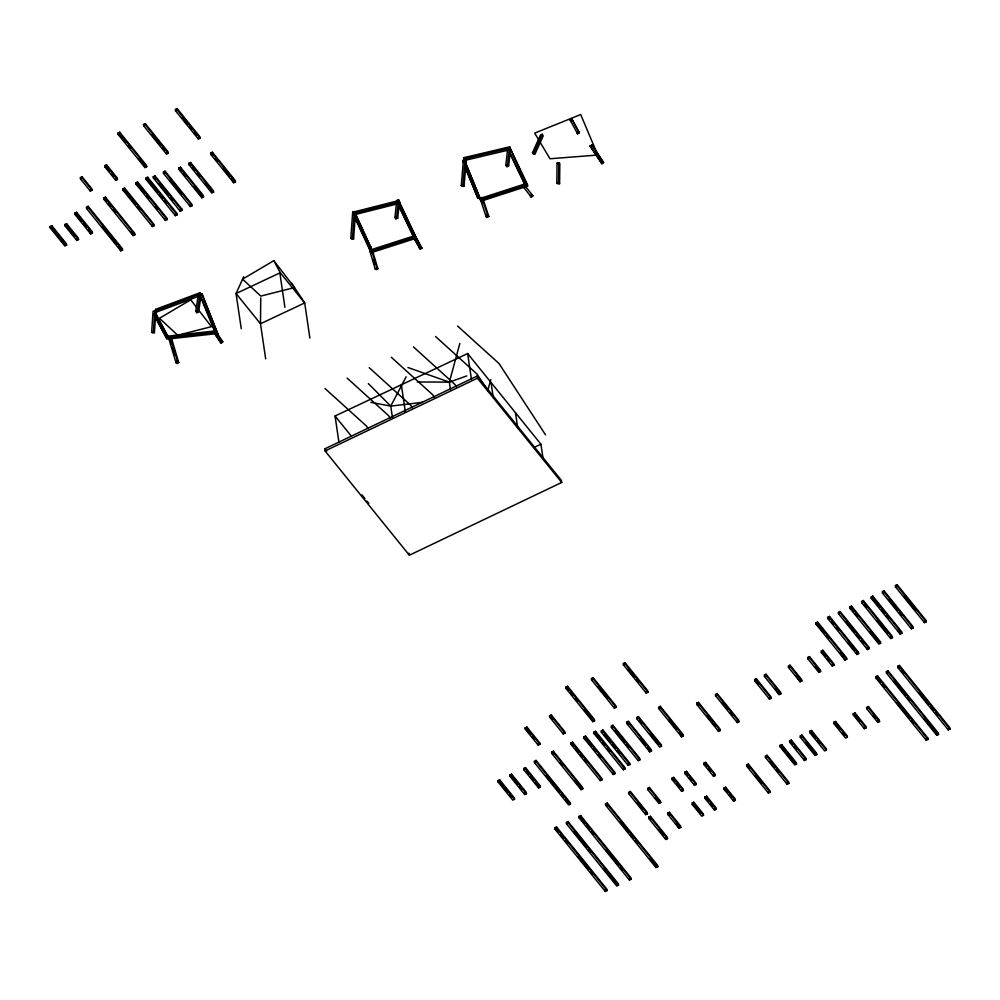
<?xml version="1.0" encoding="UTF-8"?>
<svg xmlns="http://www.w3.org/2000/svg" width="1000" height="1000" viewBox="0 0 1000 1000"><rect width="100%" height="100%" fill="white"/><g stroke="black" fill="none" stroke-linecap="round" stroke-linejoin="round"><path stroke-width="1.5" d="M260.763 297.863L260.487 323.762L265.675 358.875M556.825 183.363L557.05 163.075L558.8 162.662L559.825 163.4L559.612 183.688L556.825 183.363L559.612 183.688M558.587 182.95L558.8 162.662M527.587 186.05L510.163 148.363L527.612 184.913L527.587 186.05L525.7 186.663L525.725 185.512M151.662 332.1L153.075 311.275L154.838 310.85L155.838 311.812L154.425 332.638L152.662 333.062L151.662 332.1L153.425 331.675L154.425 332.638M153.425 331.675L154.838 310.85M354.588 211.612L354.688 212.812L352.788 213.438L352.688 212.237L354.363 211.737L355.5 212.662L353.612 238.775L351.938 239.275L350.8 238.35L352.688 212.237L354.588 211.612L371.2 248.25L369.3 248.875L354.688 217.525M353.612 238.775L352.475 237.862L354.363 211.737M216 334.738L217.913 334.175L201.95 293.85L200.037 294.413M217.913 334.175L201.95 293.85M466.337 159.8L464.075 185.963L462.413 186.438L461.262 185.512L463.512 159.35L464.663 160.275L462.738 160.888L462.9 162.05M464.075 185.963L462.938 185.037L465.188 158.875M168.388 336.112L168.738 338.95L168.388 336.112L214.2 331.025L214.55 333.862L171.788 338.612M394.925 217.537L396.75 200.8L398.525 199.988L399.513 201.537L397.688 218.275L395.925 219.075L394.925 217.537L396.7 216.737L398.525 199.988L396.625 200.588L396.675 201.838L398.575 201.238L398.525 199.988L415.337 235.9L413.438 236.5L398.688 206M505.863 165.287L507.688 148.537L509.462 147.738L510.45 149.288L508.625 166.025L506.863 166.825L505.863 165.287L507.638 164.475L509.462 147.738M195.775 311.337L198.275 294.812L200.037 294.025L201.038 295.587L198.538 312.1L196.775 312.887L195.775 311.337L197.537 310.538L200.037 294.025M450.5 389.837L449.363 382.15L459.825 343.45M487.863 390.175L490.775 379.688M243.663 276.712L236.062 293.538L241.25 328.663M532.45 152.787L540.562 134.812L542.25 134.288L543.25 135.838L535.125 153.812L533.45 154.338L532.45 152.787L534.138 152.262L542.25 134.288M392.525 418.088L390.75 406.112L406.15 376.812M531.325 197.125L532.9 195.85L523.85 184.3L522.263 185.575L531.325 197.125L530.237 195.8L531.812 194.525L532.9 195.85M215.175 330.913L213.562 332.15L221.188 343.15L222.8 341.912L217.075 333.475M220.113 341.8L221.725 340.562L215.987 332.125M590.112 146.075L591.763 144.887L592.513 145.75L603.612 162.55L601.975 163.738L590.112 146.075L601.975 163.738M590.875 146.938L592.513 145.75M601.213 162.875L602.863 161.675L603.612 162.55M415.475 236.938L416.062 238.25L414.712 235.475L413.05 236.65L420.312 249.288L421.962 248.113L415.188 235.525L370.3 249.988L370.588 251.4L415.475 236.938L415.188 235.525M419.25 247.913L420.9 246.737L414.712 235.475M577.625 133.8L570.175 120.188L571.9 119.113L579.35 132.725L577.625 133.8L576.625 132.25L578.35 131.175L571.9 119.113M525.588 185.212L525.913 186.65L525.013 183.925L480.087 198.475L480.988 201.2L480.087 198.475L481.763 197.512L482.775 198.2M486.125 216.737L487.8 215.775L488.812 216.462L487.137 217.413L486.125 216.737L480.087 198.475M168.588 337.788L170.275 336.875L171.287 337.587L178.725 362.55L177.037 363.475L176.025 362.762L168.588 337.788L169.6 338.5M372.85 251.85L377.887 268.75L376.2 269.662L375.188 268.95L369.725 250.637L371.413 249.725L372.425 250.438M176.025 362.762L177.712 361.838L178.725 362.55M375.188 268.95L376.875 268.038L377.887 268.75M324.75 448.862L477.088 376.1L561.362 480.375L561.7 482.463L409.363 555.225L325.075 450.962L324.75 448.862L326.7 451.287M325.075 450.962L477.413 378.2L477.088 376.1M117.95 133.05L119.712 132.213L146.5 165.35L146.713 166.75L144.938 167.587L118.15 134.45L117.95 133.05L125.6 142.513M118.15 134.45L119.925 133.613L119.712 132.213M145.225 123.575L143.463 124.412L143.663 125.812L166.5 154.05L168.263 153.225L168.05 151.825L145.225 123.575L145.438 124.975L168.263 153.225M177.1 108.562L175.325 109.4L175.538 110.8L198.375 139.037L200.138 138.212L199.925 136.812L177.1 108.562L177.3 109.963L200.138 138.212M143.663 125.812L145.438 124.975M175.538 110.8L177.3 109.963M104.738 165.575L106.512 164.737L117.263 178.038L117.463 179.438L115.7 180.275L104.95 166.975L104.738 165.575L109.625 171.612M82.062 176.713L80.3 177.55L80.5 178.95L90.275 191.038L92.05 190.212L91.838 188.812L82.062 176.713L82.275 178.125L92.05 190.212M104.95 166.975L106.713 166.137L106.512 164.737M80.5 178.95L82.275 178.125M103.675 197.963L105.45 197.125L134.713 233.337L134.925 234.737L133.15 235.575L103.888 199.363L103.675 197.963L106.6 201.575M122.888 188.912L124.65 188.075L153.912 224.288L154.125 225.688L152.363 226.525L123.088 190.312L122.888 188.912L135.562 204.6M135.875 182.787L137.637 181.962L166.912 218.162L167.125 219.575L165.35 220.4L136.088 184.2L135.875 182.787L144.65 193.65M145.912 178.062L147.688 177.225L176.95 213.438L177.162 214.838L175.387 215.675L146.125 179.462L145.912 178.062L157.625 192.55M88.138 206.287L86.363 207.125L86.575 208.525L120.775 250.837L122.55 250L122.338 248.6L88.138 206.287L88.338 207.688L122.55 250M103.888 199.363L105.65 198.525L105.45 197.125M123.088 190.312L124.862 189.488L124.65 188.075M136.088 184.2L137.85 183.363L137.637 181.962M146.125 179.462L147.887 178.637L147.688 177.225M74.837 213.125L76.6 212.3L92.238 231.637L92.438 233.05L90.675 233.875L75.037 214.537L74.837 213.125L81.675 221.588M153.25 176.725L155.025 175.9L181.812 209.037L182.013 210.438L180.25 211.262L153.463 178.125L153.25 176.725L155.162 179.088M165.062 171.163L163.3 172L163.5 173.4L190.287 206.537L192.05 205.7L191.85 204.3L165.062 171.163L165.275 172.562L192.05 205.7M86.575 208.525L88.338 207.688M75.037 214.537L76.812 213.7L76.6 212.3M50 226.5L51.762 225.662L66.425 243.8L66.638 245.2L64.862 246.038L50.213 227.9L50 226.5L64.662 244.625M153.463 178.125L155.225 177.3L155.025 175.9M163.5 173.4L165.275 172.562M50.213 227.9L51.975 227.062L51.762 225.662M178.762 168.088L180.538 167.25L203.363 195.5L203.575 196.9L201.8 197.738L178.975 169.488L178.762 168.088L181.612 171.612M188.8 163.363L190.575 162.525L213.4 190.775L213.612 192.175L211.85 193.012L189.013 164.762L188.8 163.363L190.712 165.712M210.637 153.075L212.413 152.238L235.238 180.487L235.45 181.887L233.675 182.725L210.85 154.475L210.637 153.075L212.537 155.425M178.975 169.488L180.738 168.663L180.538 167.25M189.013 164.762L190.775 163.925L190.575 162.525M210.85 154.475L212.613 153.65L212.413 152.238M64.85 224.513L66.612 223.675L78.338 238.188L78.55 239.587L76.775 240.425L65.05 225.912L64.85 224.513L74.612 236.6M65.05 225.912L66.825 225.087L66.612 223.675M181.812 209.037L180.037 209.862L180.25 211.262M309.875 338.062L304.688 302.938L280.262 272.712L236.062 293.538L260.487 323.762L304.688 302.938L291.7 283.288M338.888 441.95L335.05 416L467.638 353.55L540.938 444.212L542.962 457.962M533.875 447.537L540.938 444.212M565.837 687.138L567.612 686.312L594.4 719.45L594.6 720.85L592.837 721.688L566.05 688.55L565.837 687.138L568.713 690.688M566.05 688.55L567.812 687.712L567.612 686.312M593.125 677.675L591.35 678.5L591.562 679.912L614.388 708.15L616.163 707.325L615.95 705.913L593.125 677.675L593.325 679.075L616.163 707.325M625 662.663L623.225 663.487L623.438 664.9L646.263 693.138L648.037 692.312L647.825 690.9L625 662.663L625.2 664.062L648.037 692.312M591.562 679.912L593.325 679.075M623.438 664.9L625.2 664.062M549.513 715.812L551.287 714.975L564.8 731.7L565.013 733.1L563.25 733.938L549.725 717.212L549.513 715.812L552.413 719.388M525.15 727.887L526.925 727.05L539.738 742.9L539.938 744.312L538.175 745.138L525.363 729.287L525.15 727.887L530.65 734.675M549.725 717.212L551.487 716.375L551.287 714.975M525.363 729.287L527.125 728.462L526.925 727.05M539.738 742.9L537.962 743.737L538.175 745.138M815.888 622.875L817.65 622.05L846.562 657.812L846.775 659.212L845.013 660.05L816.1 624.288L815.888 622.875L824.562 633.612M827.763 617.288L829.525 616.45L858.438 652.225L858.65 653.625L856.875 654.463L827.962 618.688L827.763 617.288L829.688 619.675M840.05 611.5L838.288 612.325L838.5 613.737L867.412 649.5L869.175 648.662L868.962 647.262L840.05 611.5L840.263 612.9L869.175 648.662M849.75 606.938L851.513 606.1L880.425 641.862L880.638 643.275L878.863 644.1L849.95 608.337L849.75 606.938L853.6 611.7M863.337 600.525L861.575 601.362L861.787 602.762L890.7 638.538L892.463 637.7L892.25 636.3L863.337 600.525L863.55 601.925L892.463 637.7M872.788 596.075L871.025 596.912L871.237 598.312L900.15 634.075L901.912 633.25L901.7 631.85L872.788 596.075L873 597.475L901.912 633.25M884.025 590.788L882.25 591.625L882.463 593.025L911.375 628.787L913.138 627.962L912.938 626.562L884.025 590.788L884.225 592.188L913.138 627.962M897.087 584.637L895.325 585.462L895.525 586.862L924.438 622.638L926.213 621.8L926 620.4L897.087 584.637L897.3 586.038L926.213 621.8M816.1 624.288L817.862 623.45L817.65 622.05M827.962 618.688L829.737 617.863L829.525 616.45M838.5 613.737L840.263 612.9M849.95 608.337L851.725 607.5L851.513 606.1M861.787 602.762L863.55 601.925M871.237 598.312L873 597.475M882.463 593.025L884.225 592.188M895.525 586.862L897.3 586.038M551.575 752.05L553.337 751.225L582.612 787.425L582.812 788.838L581.05 789.663L551.788 753.462L551.575 752.05L553.525 754.463M570.775 743.012L572.55 742.175L601.812 778.388L602.025 779.788L600.262 780.625L570.988 744.412L570.775 743.012L573.713 746.625M583.775 736.888L585.538 736.05L614.812 772.262L615.013 773.662L613.25 774.5L583.975 738.288L583.775 736.888L591.575 746.55M593.812 732.163L595.588 731.325L624.85 767.537L625.062 768.938L623.288 769.775L594.025 733.562L593.812 732.163L600.65 740.612M536.038 760.387L534.263 761.225L534.475 762.625L568.675 804.938L570.45 804.1L570.237 802.7L536.038 760.387L536.237 761.787L570.45 804.1M551.788 753.462L553.55 752.625L553.337 751.225M570.988 744.412L572.75 743.575L572.55 742.175M583.975 738.288L585.75 737.463L585.538 736.05M594.025 733.562L595.788 732.725L595.588 731.325M602.925 729.987L601.15 730.825L601.362 732.225L628.15 765.362L629.913 764.538L629.7 763.125L602.925 729.987L603.125 731.388L629.913 764.538M612.962 725.263L611.188 726.087L611.4 727.5L638.188 760.638L639.95 759.8L639.75 758.4L612.962 725.263L613.162 726.663L639.95 759.8M534.475 762.625L536.237 761.787M497.9 780.588L499.663 779.762L514.325 797.9L514.538 799.3L512.762 800.125L498.1 782L497.9 780.588L507.675 792.688M509.812 774.987L511.575 774.15L526.237 792.288L526.45 793.688L524.675 794.513L510.025 776.388L509.812 774.987L517.625 784.65M525.475 767.6L523.713 768.438L523.913 769.837L538.575 787.975L540.337 787.138L540.138 785.738L525.475 767.6L525.688 769.013L540.337 787.138M601.362 732.225L603.125 731.388M611.4 727.5L613.162 726.663M498.1 782L499.875 781.162L499.663 779.762M510.025 776.388L511.788 775.55L511.575 774.15M523.913 769.837L525.688 769.013M626.663 722.188L628.425 721.35L651.263 749.6L651.475 751L649.7 751.838L626.875 723.587L626.663 722.188L628.562 724.538M638.475 716.625L636.7 717.45L636.912 718.863L659.737 747.1L661.513 746.275L661.3 744.862L638.475 716.625L638.675 718.025L661.513 746.275M660.3 706.338L658.538 707.175L658.75 708.575L681.575 736.825L683.35 735.987L683.138 734.587L660.3 706.338L660.512 707.738L683.35 735.987M626.875 723.587L628.638 722.75L628.425 721.35M636.912 718.863L638.675 718.025M658.75 708.575L660.512 707.738M696.663 703.2L698.438 702.375L720.075 729.137L720.275 730.537L718.512 731.375L696.875 704.6L696.663 703.2L698.55 705.525M717.163 693.55L715.387 694.388L715.6 695.788L737.237 722.55L739 721.725L738.8 720.325L717.163 693.55L717.362 694.95L739 721.725M696.875 704.6L698.637 703.775L698.438 702.375M715.6 695.788L717.362 694.95M754.6 679.6L756.375 678.763L771.025 696.9L771.237 698.3L769.463 699.125L754.812 681L754.6 679.6L758.512 684.425M766.012 674.225L764.25 675.05L764.45 676.45L779.112 694.587L780.875 693.763L780.675 692.35L766.012 674.225L766.225 675.625L780.875 693.763M754.812 681L756.575 680.163L756.375 678.763M764.45 676.45L766.225 675.625M790.062 665.188L788.3 666.012L788.5 667.425L800.075 681.737L801.85 680.913L801.637 679.5L790.062 665.188L790.275 666.587L801.85 680.913M809.463 656.6L807.7 657.438L807.9 658.838L818.825 672.35L820.6 671.525L820.387 670.113L809.463 656.6L809.675 658L820.6 671.525M822.875 650.288L821.1 651.112L821.312 652.525L832.237 666.038L834.013 665.2L833.8 663.8L822.875 650.288L823.075 651.688L834.013 665.2M788.5 667.425L790.275 666.587M807.9 658.838L809.675 658M821.312 652.525L823.075 651.688M630.337 791.475L628.575 792.312L628.775 793.713L645.688 814.625L647.45 813.787L647.237 812.387L630.337 791.475L630.55 792.875L647.45 813.787M554.788 827.788L556.55 826.95L606.862 889.2L607.075 890.6L605.312 891.438L554.987 829.188L554.788 827.788L558.65 832.575M568.025 821.55L566.263 822.387L566.462 823.787L616.788 886.038L618.55 885.2L618.35 883.8L568.025 821.55L568.237 822.95L618.55 885.2M578.9 816.425L580.662 815.6L630.975 877.85L631.188 879.25L629.425 880.075L579.1 817.837L578.9 816.425L584.7 823.612M605.487 803.9L607.25 803.075L657.575 865.325L657.775 866.725L656.012 867.55L605.7 805.312L605.487 803.9L607.425 806.3M875.725 676.625L877.487 675.788L927.812 738.037L928.012 739.438L926.25 740.275L875.925 678.025L875.725 676.625L880.562 682.6M888.012 670.825L886.25 671.663L886.45 673.062L936.775 735.312L938.538 734.475L938.337 733.075L888.012 670.825L888.225 672.237L938.538 734.475M897.712 666.263L899.475 665.438L949.788 727.675L950 729.087L948.238 729.912L897.913 667.663L897.712 666.263L899.638 668.662M628.775 793.713L630.55 792.875M554.987 829.188L556.763 828.363L556.55 826.95M566.462 823.787L568.237 822.95M579.1 817.837L580.875 817L580.662 815.6M605.7 805.312L607.463 804.475L607.25 803.075M875.925 678.025L877.7 677.188L877.487 675.788M886.45 673.062L888.225 672.237M897.913 667.663L899.688 666.838L899.475 665.438M649.362 787.45L647.6 788.275L647.8 789.688L658.938 803.45L660.7 802.625L660.5 801.213L649.362 787.45L649.575 788.85L660.7 802.625M647.8 789.688L649.575 788.85M671.95 778.213L673.725 777.375L683.213 789.112L683.413 790.512L681.65 791.35L672.163 779.613L671.95 778.213L674.8 781.737M684.762 772.175L686.525 771.35L696.012 783.088L696.225 784.488L694.45 785.325L684.963 773.587L684.762 772.175L687.6 775.7M703.825 763.2L705.6 762.362L715.075 774.1L715.288 775.5L713.525 776.338L704.038 764.6L703.825 763.2L706.675 766.725M672.163 779.613L673.925 778.787L673.725 777.375M684.963 773.587L686.737 772.75L686.525 771.35M704.038 764.6L705.8 763.775L705.6 762.362M779.9 745.438L781.675 744.613L796.338 762.738L796.538 764.137L794.775 764.975L780.113 746.838L779.9 745.438L794.562 763.575M789.55 740.9L791.312 740.062L805.975 758.2L806.175 759.6L804.412 760.438L789.75 742.3L789.55 740.9L792.475 744.525M801.9 735.088L800.125 735.913L800.337 737.312L814.987 755.45L816.762 754.613L816.55 753.213L801.9 735.088L802.1 736.488L816.762 754.613M809.775 731.375L811.538 730.537L826.2 748.675L826.4 750.075L824.638 750.913L809.975 732.775L809.775 731.375L815.638 738.625M780.113 746.838L781.875 746.012L781.675 744.613M789.75 742.3L791.525 741.462L791.312 740.062M800.337 737.312L802.1 736.488M809.975 732.775L811.75 731.938L811.538 730.537M833.825 722.337L835.588 721.5L847.163 735.825L847.375 737.225L845.6 738.062L834.025 723.737L833.825 722.337L839.613 729.5M853.225 713.75L854.987 712.925L865.913 726.438L866.125 727.837L864.35 728.675L853.425 715.163L853.225 713.75L859.6 721.637M868.4 706.6L866.637 707.438L866.838 708.838L877.763 722.362L879.538 721.525L879.325 720.125L868.4 706.6L868.612 708.012L879.538 721.525M746.55 764.912L748.325 764.087L769.963 790.85L770.163 792.25L768.4 793.088L746.762 766.325L746.55 764.912L749.375 768.413M767.038 755.263L765.275 756.1L765.487 757.5L787.125 784.275L788.888 783.438L788.688 782.038L767.038 755.263L767.25 756.663L788.888 783.438M834.025 723.737L835.8 722.913L835.588 721.5M853.425 715.163L855.2 714.325L854.987 712.925M866.838 708.838L868.612 708.012M746.762 766.325L748.525 765.487L748.325 764.087M765.487 757.5L767.25 756.663M648.65 817.15L650.413 816.312L667.325 837.225L667.525 838.625L665.763 839.463L648.863 818.55L648.65 817.15L650.525 819.475M648.863 818.55L650.625 817.712L650.413 816.312M667.675 813.112L669.438 812.288L680.575 826.05L680.775 827.45L679.013 828.288L667.875 814.525L667.675 813.112L669.525 815.413M667.875 814.525L669.65 813.688L669.438 812.288M693.8 802.212L692.025 803.05L692.237 804.45L701.725 816.188L703.487 815.35L703.288 813.95L693.8 802.212L694 803.625L703.487 815.35M704.837 797.013L706.6 796.188L716.087 807.925L716.3 809.325L714.525 810.15L705.037 798.425L704.837 797.013L708.625 801.712M723.9 788.037L725.675 787.2L735.163 798.938L735.362 800.337L733.6 801.175L724.112 789.438L723.9 788.037L727.7 792.725M692.237 804.45L694 803.625M705.037 798.425L706.812 797.588L706.6 796.188M724.112 789.438L725.875 788.6L725.675 787.2M927.812 738.037L926.038 738.863L926.25 740.275M155.512 309.387L199.862 292.775L200.413 293.975L156.062 310.6L155.512 309.387L156.525 312.075L198.012 296.525M417.312 381.962L449.363 382.15L466.737 375.925M168.8 338.2L155.65 313.163L153.737 313.788L154.137 315.438L156.05 314.812L168.8 338.2L166.887 338.825L154.85 316.737M369.3 248.875L369.2 247.675L371.1 247.05M480.412 199.913L525.337 185.375M482.438 200.725L524.462 187.125M371.175 252.725L414.613 238.725M465.788 169.025L477.912 198.363L479.837 197.75L465.238 161.675M350.8 238.35L352.475 237.862M199.963 295.4L201.863 294.837M461.262 185.512L462.938 185.037M353.7 214.938L353 212.162L398.938 200.5L399.625 203.287L355.175 214.562M353.263 213.487L397.713 202.213M463.6 157.738L509.75 146.838L510.1 148.1L463.95 159.012L463.6 157.738L463.925 159.262L464.263 160.525L510.425 149.625L509.75 146.838M370.9 402.362L390.75 406.112L422.475 402.312M168.238 337.65L214.05 332.562M596.225 155.162L549.987 158.75L540.05 142.088M407.962 367.512L449.363 382.15M369.725 250.637L370.737 251.35M557.05 163.075L558.062 163.812M352.688 212.237L353.825 213.162M457.587 326.05L499.075 363.612L545.538 434.85M435.487 336.463L476.975 374.025L487.962 390.863M413.4 346.863L454.888 384.438L456.575 387.025M391.3 357.275L432.788 394.837L434.475 397.438M369.2 367.688L410.688 405.25L412.375 407.837M347.1 378.088L388.587 415.662L390.275 418.25M325 388.5L366.488 426.062L368.175 428.663M368.363 383.6L390.75 406.112M904 596.2L915.562 610.5M889 599.963L897.675 610.7M899.6 613.088L901.525 615.462M871.988 598.1L879.7 607.638M881.625 610.025L884.513 613.6M886.45 615.988L888.375 618.375M898.012 630.288L900.15 634.075M864.463 604.938L866.388 607.325M877 620.438L887.6 633.55M851.725 607.5L880.638 643.275M899.688 666.838L950 729.087M855.525 614.087L857.463 616.475M869.987 631.975L878.662 642.7M901.575 671.05L903.512 673.45M919 692.6L928.675 704.575M930.612 706.963L933.512 710.562M935.45 712.95L937.375 715.35M846 621.862L854.675 632.6M856.6 634.987L859.488 638.562M861.413 640.938L863.35 643.325M893.988 681.237L905.6 695.6M907.537 698L909.475 700.387M923.988 718.35L935.6 732.712M829.737 617.863L858.65 653.625M877.7 677.188L928.012 739.438M831.612 622.062L833.538 624.438M836.438 628.013L838.363 630.4M848 642.325L854.75 650.675M882.5 685L884.425 687.4M897.013 702.95L909.587 718.512M911.525 720.913L913.462 723.312M817.862 623.45L846.775 659.212M826.488 636L828.413 638.375M839.987 652.688L845.013 660.05M822.013 652.25L825.662 656.75M827.475 659L829.3 661.25M873 715.325L875.738 718.7M855.2 714.325L866.125 727.837M814.975 666.45L817.712 669.825M835.8 722.913L847.375 737.225M796.012 675.562L800.075 681.737M842.5 733.075L844.438 735.462M811.75 731.938L826.4 750.075M775 688.35L779.112 694.587M817.588 741.038L819.538 743.462M756.575 680.163L771.237 698.3M805.987 743.162L813.812 752.837M791.525 741.462L806.175 759.6M794.438 746.938L796.388 749.362M781.875 746.012L796.538 764.137M477.413 378.2L561.7 482.463M721.975 702.525L727.625 709.513M730.438 713L732.325 715.337M769.975 761.912L774.688 767.738M776.562 770.062L778.45 772.387M698.637 703.775L720.275 730.537M748.525 765.487L770.163 792.25M707.013 716L715.487 726.475M755.025 775.387L761.6 783.538M212.613 153.65L235.45 181.887M705.8 763.775L715.288 775.5M725.875 788.6L735.362 800.337M181.988 117.638L187.7 124.7M189.6 127.05L191.5 129.4M194.363 132.938L196.262 135.287M215.4 158.963L217.3 161.312M223.012 168.375L229.662 176.612M231.562 178.962L233.675 182.725M627.987 669.375L634.65 677.613M636.55 679.963L638.45 682.325M669 720.113L676.612 729.538M679.463 733.062L681.575 736.825M708.575 769.062L710.462 771.413M729.6 795.075L731.488 797.425M686.737 772.75L696.225 784.488M706.812 797.588L716.3 809.325M689.5 778.05L691.4 780.4M710.525 804.062L712.425 806.4M190.775 163.925L213.612 192.175M192.613 168.062L194.513 170.425M197.362 173.95L199.275 176.3M204.975 183.363L211.637 191.6M639.562 720.987L641.462 723.337M650.025 733.938L658.587 744.525M180.738 168.663L203.575 196.9M628.638 722.75L651.475 751M673.925 778.787L683.413 790.512M152.012 135L160.575 145.588M162.488 147.95L164.387 150.3M183.525 173.975L185.425 176.325M193.988 186.912L201.6 196.337L201.8 197.738M598.013 686.737L607.525 698.512M639.987 738.662L645.688 745.725M647.588 748.075L649.7 751.838M676.7 784.075L679.538 787.6M692.975 804.225L700.562 813.612M169.988 180.287L181.475 194.488M615.025 730.825L624.587 742.663M626.5 745.025L628.413 747.4M119.925 133.613L146.713 166.75M155.225 177.3L182.013 210.438M567.812 687.712L594.6 720.85M669.65 813.688L680.775 827.45M128.463 146.062L130.387 148.438M138.988 159.088L144.738 166.188L144.938 167.587M158.988 183.825L168.562 195.662M170.475 198.025L172.387 200.4M570.625 693.062L572.537 695.425M575.413 698.975L577.325 701.35M584.025 709.625L592.625 720.275L592.837 721.688M604.025 734.375L610.712 742.663M612.638 745.025L615.5 748.575M617.413 750.938L619.325 753.312M655.013 797.463L657.8 800.9M676.025 823.45L679.013 828.288M147.887 178.637L177.162 214.838M595.788 732.725L625.062 768.938M159.575 194.963L162.5 198.575M164.45 201L166.4 203.412M602.6 743.025L604.55 745.438M607.475 749.05L609.425 751.475M335.05 416L351.45 436.275M137.85 183.363L167.125 219.575M585.75 737.463L615.013 773.662M650.625 817.712L667.525 838.625M146.613 196.062L148.562 198.487M155.387 206.925L157.338 209.35M593.525 748.962L595.475 751.375M598.413 754.987L600.363 757.412M637.025 802.763L642.663 809.737M658.975 829.925L663.675 835.738M106.713 166.137L117.463 179.438M551.487 716.375L565.013 733.1M124.862 189.488L154.125 225.688M572.75 743.575L602.025 779.788M111.587 174.037L113.537 176.45M137.513 207.013L139.462 209.425M575.662 749.038L578.587 752.663M580.538 755.075L582.487 757.487M584.438 759.9L586.388 762.325M361.987 494.938L364.925 498.575M366.887 501L368.85 503.425M607.463 804.475L657.775 866.725M620 821.862L628.713 832.638M630.65 835.025L633.55 838.625M635.487 841.012L637.425 843.413M650 858.975L655.8 866.15L656.012 867.55M105.65 198.525L134.925 234.737M553.55 752.625L582.812 788.838M108.55 203.988L110.5 206.412M113.438 210.025L115.388 212.438M131 231.75L133.15 235.575M560.35 762.913L562.312 765.325M574.987 781.025L580.837 788.263L581.05 789.663M527.125 728.462L539.938 744.312M532.475 736.95L534.312 739.212M580.875 817L631.188 879.25M102 226.462L116.662 244.6M118.612 247.013L120.775 250.837M545.988 775.725L559.675 792.65M561.625 795.075L563.587 797.487M565.538 799.9L568.475 803.538M586.638 826.012L589.538 829.6M591.475 831.988L593.413 834.388M605.988 849.95L618.562 865.512M620.5 867.9L622.438 870.3M76.812 213.7L92.438 233.05M83.625 224.013L86.562 227.638M88.513 230.05L90.675 233.875M526.638 772.062L528.6 774.488M530.55 776.9L533.475 780.525M535.438 782.95L537.388 785.362M574 831.963L586.575 847.525M588.513 849.912L590.45 852.312M604 869.062L616.575 884.625M556.763 828.363L607.075 890.6M560.588 834.975L563.488 838.562M565.425 840.95L567.362 843.35M578.013 856.513L588.65 869.688M590.588 872.075L592.525 874.475M66.825 225.087L78.55 239.587M511.788 775.55L526.45 793.688M519.587 787.075L521.538 789.488M51.975 227.062L66.638 245.2M499.875 781.162L514.538 799.3M509.625 795.1L511.575 797.513M221.725 340.562L222.8 341.912M420.9 246.737L421.962 248.113M196.375 307.125L190.725 299.8L159.475 318.288L177.7 335.225L211.425 326.688L198.25 309.575M214.638 333.5L221.188 343.15M591.763 144.887L602.863 161.675M507.638 164.475L508.625 166.025M396.7 216.737L397.688 218.275M578.35 131.175L579.35 132.725M570.175 120.188L571.175 121.737M534.138 152.262L535.125 153.812M197.537 310.538L198.538 312.1M538.525 139.525L534.7 133.112L580.7 114.525L597.175 153.637M414.125 238.012L420.312 249.288M155.863 317.688L166.887 338.825M274.6 262.137L280.262 272.712M398.575 201.238L415.337 235.9M399.975 207.525L413.438 236.5M510.962 154.588L524.388 182.7M509.6 152.925L525.7 186.663M354.688 212.812L371.2 248.25M355.863 219.05L369.2 247.675M155.975 310.863L156.525 312.075M465.387 162.825L479.837 197.75M465.625 167.875L477.912 198.363M201.762 298.625L215.512 332.35M200.525 296.8L215.438 333.325M483.237 199.6L488.812 216.462M481.763 197.512L487.8 215.775M481.1 199.15L482.5 203.363M486.213 214.6L487.137 217.413M199.862 292.775L200.875 295.45M371.413 249.725L376.875 268.038M373.263 259.8L374.525 264.025M353 212.162L353.438 213.612M170.275 336.875L177.712 361.838M170.037 339.975L171.35 344.375M172.225 347.312L174.412 354.663M176.163 360.538L177.037 363.475M510.075 148.35L510.425 149.625M155.65 313.163L156.05 314.812M463.95 159.012L464.263 160.525M399.363 201.962L399.625 203.287M398.938 200.5L399.2 201.825M409.038 553.138L409.363 555.225M948.025 728.512L948.238 729.912M924.237 621.237L924.438 622.638M936.562 733.913L936.775 735.312M911.162 627.388L911.375 628.787M890.487 637.125L890.7 638.538M867.2 648.1L867.412 649.5M877.562 720.95L877.763 722.362M856.675 653.05L856.875 654.463M864.15 727.275L864.35 728.675M832.038 664.638L832.237 666.038M818.625 670.95L818.825 672.35M814.788 754.05L814.987 755.45M804.2 759.038L804.412 760.438M786.912 782.862L787.125 784.275M769.262 697.725L769.463 699.125M768.188 791.688L768.4 793.088M737.025 721.15L737.237 722.55M733.388 799.775L733.6 801.175M718.3 729.975L718.512 731.375M713.312 774.938L713.525 776.338M714.325 808.75L714.525 810.15M694.25 783.913L694.45 785.325M681.438 789.95L681.65 791.35M646.062 691.737L646.263 693.138M665.55 838.062L665.763 839.463M658.725 802.05L658.938 803.45M637.975 759.237L638.188 760.638M645.475 813.225L645.688 814.625M627.938 763.962L628.15 765.362M614.188 706.75L614.388 708.15M623.088 768.363L623.288 769.775M629.212 878.675L629.425 880.075M613.038 773.1L613.25 774.5M600.05 779.212L600.262 780.625M605.1 890.037L605.312 891.438M563.038 732.537L563.25 733.938M515.475 412.725L517.737 427.987M491.05 382.5L493.075 396.238M538.362 786.575L538.575 787.975M467.638 353.55L471.475 379.5M524.475 793.112L524.675 794.513M401.35 384.775L405.4 412.25M279.738 272.188L284.913 307.312M198.162 137.637L198.375 139.037M190.075 205.138L190.287 206.537M166.287 152.65L166.5 154.05M175.188 214.275L175.387 215.675M165.15 219L165.35 220.4M152.15 225.125L152.363 226.525M115.487 178.875L115.7 180.275M90.075 189.638L90.275 191.038M76.575 239.025L76.775 240.425M273.812 260.663L242.562 279.15L260.788 296.087L294.513 287.55L273.812 260.663"/></g></svg>
